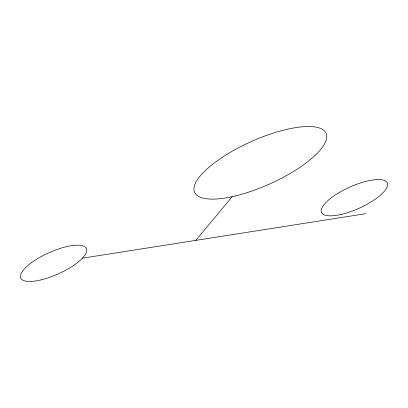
<?xml version="1.0" encoding="UTF-8"?>
<svg xmlns="http://www.w3.org/2000/svg" width="408" height="408" viewBox="0 0 408 408"><rect width="100%" height="100%" fill="white"/><g stroke="black" fill="none" stroke-linecap="round" stroke-linejoin="round"><path stroke-width="0.61" d="M195.784 240.383L232.183 196.671M82.518 258.167L365.68 213.7M235.074 196.008A72.083 23.113 -24.2 0 0 326.201 133.487A72.083 23.113 -24.2 0 0 219.805 158.982A72.083 23.113 -24.2 0 0 235.074 196.008M341.746 214.292A36.042 11.557 -24.2 0 0 387.309 183.034A36.042 11.557 -24.2 0 0 334.111 195.779A36.042 11.557 -24.2 0 0 341.746 214.292M40.968 279.908A36.042 11.557 -24.2 0 0 86.537 248.651A36.042 11.557 -24.2 0 0 33.334 261.4A36.042 11.557 -24.2 0 0 40.968 279.908"/></g></svg>
